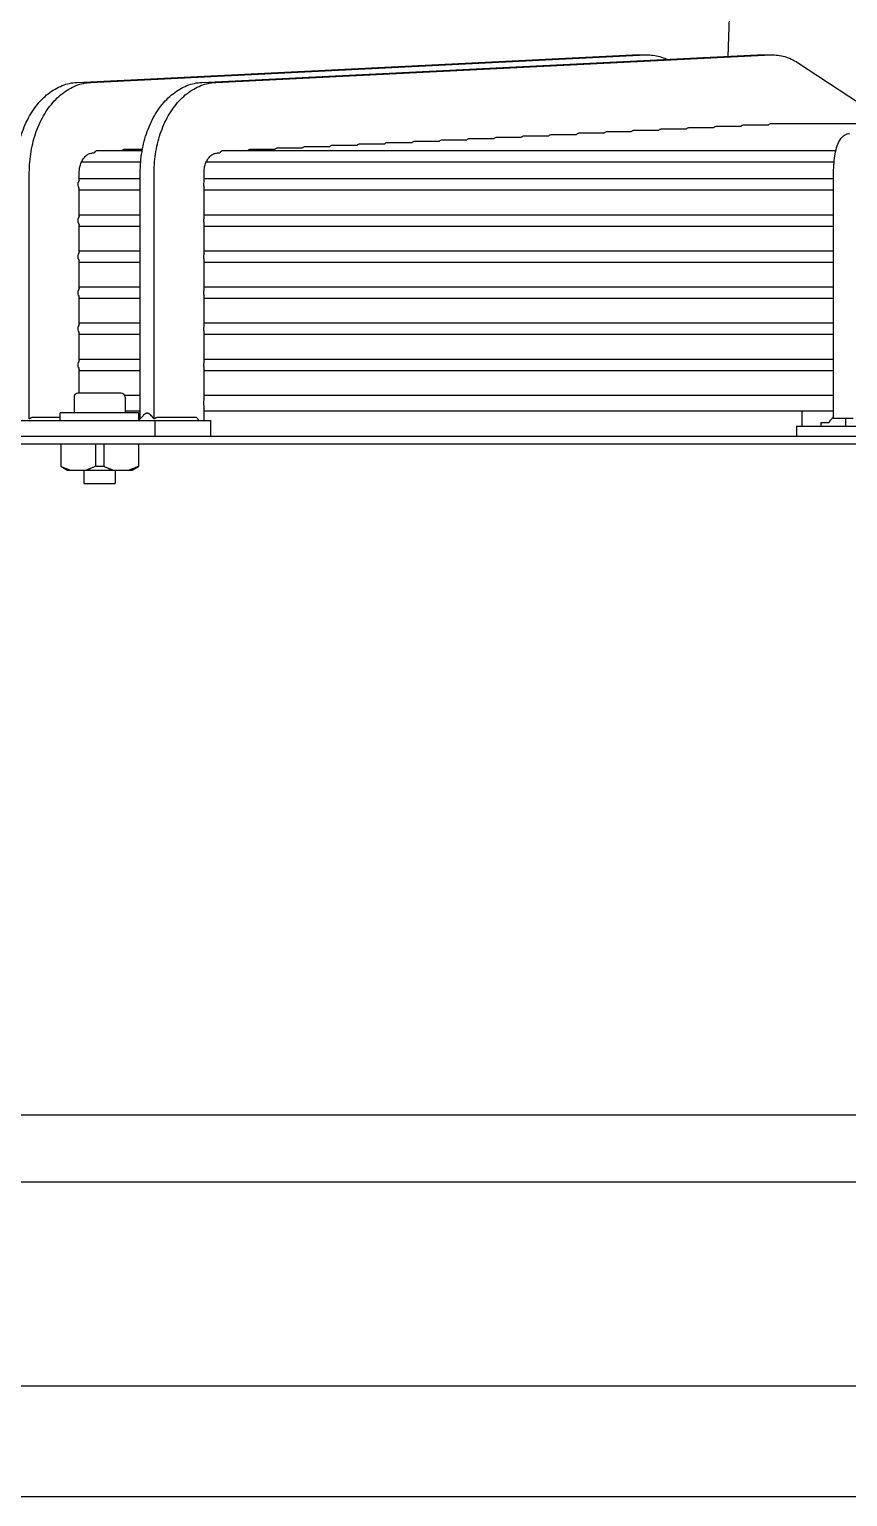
# Model space of a CAD drawing. Header units: millimetres. Extents: x 17891 to 32328, y 18593 to 29476.
# Drawn here: x 18316.32 to 18324.54, y 18973.5 to 18988.22 of the extents above; entities that cross this region are included whole.
import ezdxf

# ---------------------------------------------------------------- set-up
doc = ezdxf.new("R2010")
doc.units = ezdxf.units.MM
doc.header["$LTSCALE"] = 5
doc.layers.add('UNIT', color=6, linetype='Continuous')
doc.styles.add('SUBMITTAL', font='romans.shx', dxfattribs={"width": 0.75})
doc.dimstyles.new('SUBMITTAL', dxfattribs={"dimtxt": 0.09375, "dimasz": 0.09375, "dimexe": 0.03125, "dimexo": 0.0625, "dimgap": 0.0625, "dimtad": 0, "dimdec": 4, "dimzin": 4, "dimdsep": 46, "dimlunit": 4, "dimtxsty": 'SUBMITTAL', "dimcen": 0.09375, "dimclre": 6, "dimadec": 0, "dimazin": 0, "dimtfac": 1, "dimtdec": 0, "dimtofl": 0, "dimtmove": 0, "dimatfit": 3, "dimfxl": 0, "dimfrac": 2, "dimtolj": 1, "dimtzin": 4, "dimarcsym": 0})

msp = doc.modelspace()

# ---------------------------------------------------------------- linework, layer by layer
at = {"layer": 'UNIT'}
for p, q in [((18323.4122, 18990.5034), (18323.3343, 18987.9508)), ((18316.8004, 18987.6907), (18322.3752, 18987.9653)), ((18316.9396, 18987.6907), (18322.5144, 18987.9653)), ((18318.0531, 18987.6907), (18323.628, 18987.9653)), ((18318.1923, 18987.6907), (18323.7672, 18987.9653)), ((18322.3955, 18987.9657), (18322.5347, 18987.9657)), ((18323.6483, 18987.9657), (18323.7875, 18987.9657)), ((18324.0336, 18987.8889), (18324.9706, 18987.2749)), ((18321.8101, 18987.1657), (18321.5607, 18987.1657)), ((18322.0853, 18987.1792), (18321.8358, 18987.1792)), ((18322.3605, 18987.1926), (18322.111, 18987.1926)), ((18322.6359, 18987.2061), (18322.3862, 18987.2061)), ((18322.9113, 18987.2196), (18322.6616, 18987.2196)), ((18323.1869, 18987.2331), (18322.937, 18987.2331)), ((18323.4627, 18987.2466), (18323.2127, 18987.2466)), ((18323.7376, 18987.2601), (18323.4884, 18987.2601)), ((18325.27, 18987.2749), (18323.7644, 18987.2749)), ((18317.4563, 18987.0172), (18317.278, 18987.0172)), ((18318.7877, 18987.0172), (18318.5388, 18987.0172)), ((18319.0623, 18987.0307), (18318.8133, 18987.0307)), ((18319.3368, 18987.0442), (18319.0879, 18987.0442)), ((18319.6114, 18987.0577), (18319.3624, 18987.0577)), ((18319.8861, 18987.0712), (18319.6371, 18987.0712)), ((18320.1608, 18987.0847), (18319.9117, 18987.0847)), ((18320.4355, 18987.0982), (18320.1864, 18987.0982)), ((18320.7103, 18987.1117), (18320.4612, 18987.1117)), ((18320.9852, 18987.1252), (18320.736, 18987.1252)), ((18321.2601, 18987.1387), (18321.0108, 18987.1387)), ((18321.5351, 18987.1522), (18321.2857, 18987.1522)), ((18316.8453, 18986.8935), (18317.4395, 18986.8935)), ((18316.957, 18986.9824), (18316.9733, 18986.9832)), ((18317.4538, 18987.0037), (18317.0037, 18987.0037)), ((18318.098, 18986.8935), (18324.3997, 18986.8935)), ((18318.2098, 18986.9824), (18318.2342, 18986.9836)), ((18324.4166, 18987.0037), (18318.2643, 18987.0037)), ((18316.3214, 18984.3128), (18316.3214, 18986.7856)), ((18316.8225, 18986.7089), (18316.8225, 18986.7856)), ((18317.435, 18986.7218), (18316.8225, 18986.7218)), ((18317.435, 18984.3163), (18317.435, 18986.7856)), ((18317.5742, 18984.3128), (18317.5742, 18986.7856)), ((18318.0753, 18986.6965), (18318.0753, 18986.7856)), ((18324.3948, 18986.7218), (18318.0753, 18986.7218)), ((18324.3948, 18984.3163), (18324.3948, 18986.7856)), ((18316.8225, 18986.3467), (18316.8225, 18986.6244)), ((18316.8225, 18986.6115), (18317.435, 18986.6115)), ((18318.0753, 18986.3343), (18318.0753, 18986.6368)), ((18318.0753, 18986.6115), (18324.3948, 18986.6115)), ((18317.435, 18986.3596), (18316.8225, 18986.3596)), ((18324.3948, 18986.3596), (18318.0753, 18986.3596)), ((18316.8225, 18985.9845), (18316.8225, 18986.2622)), ((18316.8225, 18986.2493), (18317.435, 18986.2493)), ((18318.0753, 18985.9721), (18318.0753, 18986.2746)), ((18318.0753, 18986.2493), (18324.3948, 18986.2493)), ((18317.435, 18985.9974), (18316.8225, 18985.9974)), ((18324.3948, 18985.9974), (18318.0753, 18985.9974)), ((18316.8225, 18985.6223), (18316.8225, 18985.9)), ((18316.8225, 18985.8871), (18317.435, 18985.8871)), ((18318.0753, 18985.6099), (18318.0753, 18985.9124)), ((18318.0753, 18985.8871), (18324.3948, 18985.8871)), ((18317.435, 18985.6352), (18316.8225, 18985.6352)), ((18324.3948, 18985.6352), (18318.0753, 18985.6352)), ((18318.0753, 18985.2476), (18318.0753, 18985.5502)), ((18316.8225, 18985.2601), (18316.8225, 18985.5378)), ((18316.8225, 18985.5249), (18317.435, 18985.5249)), ((18318.0753, 18985.5249), (18324.3948, 18985.5249)), ((18317.435, 18985.2729), (18316.8225, 18985.2729)), ((18324.3948, 18985.2729), (18318.0753, 18985.2729)), ((18316.8225, 18984.8978), (18316.8225, 18985.1756)), ((18316.8225, 18985.1627), (18317.435, 18985.1627)), ((18318.0753, 18984.8854), (18318.0753, 18985.188)), ((18318.0753, 18985.1627), (18324.3948, 18985.1627)), ((18317.435, 18984.9107), (18316.8225, 18984.9107)), ((18316.8225, 18984.5722), (18316.8225, 18984.8134)), ((18324.3948, 18984.9107), (18318.0753, 18984.9107)), ((18318.0753, 18984.5074), (18318.0753, 18984.8258)), ((18316.8225, 18984.8005), (18317.435, 18984.8005)), ((18318.0753, 18984.8005), (18324.3948, 18984.8005)), ((18316.77, 18984.5328), (18316.77, 18984.3753)), ((18317.2425, 18984.5722), (18316.8094, 18984.5722)), ((18317.435, 18984.5485), (18317.2785, 18984.5485)), ((18317.2818, 18984.5328), (18317.2818, 18984.3753)), ((18324.3948, 18984.5485), (18318.0753, 18984.5485)), ((18317.4196, 18984.3753), (18316.6322, 18984.3753)), ((18316.6322, 18984.2966), (18316.6322, 18984.3753)), ((18317.2818, 18984.395), (18317.435, 18984.395)), ((18317.4196, 18984.301), (18317.4196, 18984.3753)), ((18318.0753, 18984.2966), (18318.0753, 18984.4362)), ((18318.0753, 18984.395), (18324.3948, 18984.395)), ((18324.0783, 18984.2395), (18324.0783, 18984.395)), ((18315.9124, 18984.2966), (18318.1395, 18984.2966)), ((18316.6322, 18984.3294), (18316.3632, 18984.3294)), ((18317.5827, 18984.2966), (18317.5827, 18984.1391)), ((18318.0003, 18984.3294), (18317.6159, 18984.3294)), ((18318.1395, 18984.2966), (18318.1395, 18984.1391)), ((18324.0227, 18984.2395), (18333.2746, 18984.2395)), ((18324.0227, 18984.2395), (18324.0227, 18984.1391)), ((18324.2663, 18984.2789), (18324.3451, 18984.2789)), ((18324.2663, 18984.2789), (18324.2663, 18984.2395)), ((18324.5917, 18984.3163), (18324.3948, 18984.3163)), ((18324.5176, 18984.2395), (18324.5176, 18984.3163)), ((18311.7786, 18984.1391), (18345.5187, 18984.1391)), ((18345.5187, 18984.0604), (18311.7786, 18984.0604)), ((18316.6362, 18984.0604), (18316.6362, 18983.8382)), ((18316.9842, 18984.0604), (18316.9842, 18983.8382)), ((18317.0677, 18984.0604), (18317.0677, 18983.8382)), ((18317.4157, 18984.0604), (18317.4157, 18983.8382)), ((18316.6991, 18983.8005), (18316.6362, 18983.8369)), ((18316.6991, 18983.8005), (18317.3527, 18983.8005)), ((18316.8684, 18983.8005), (18316.8684, 18983.6666)), ((18317.1834, 18983.8005), (18317.1834, 18983.6666)), ((18317.3527, 18983.8005), (18317.4157, 18983.8369)), ((18316.8684, 18983.6666), (18317.1834, 18983.6666)), ((18346.6014, 18977.3281), (18310.6959, 18977.3281)), ((18163.2736, 18976.6588), (18494.0177, 18976.6588)), ((18494.0177, 18974.6092), (18163.2736, 18974.6092)), ((18167.5236, 18973.4997), (18489.7677, 18973.4997))]:
    msp.add_line(p, q, dxfattribs=at)
for centre, radius, start, end in [((18316.8094, 18984.5328), 0.0394, 90, 180), ((18317.2425, 18984.5328), 0.0394, 0, 90), ((18324.5321, 18984.1437), 0.2307, 126.49726, 144.15266)]:
    msp.add_arc(centre, radius, start, end, dxfattribs=at)
for centre, major_axis, ratio, start_param, end_param in [((18321.5607, 18987.1105), (0, -0.0551), 0.7099252, 3.141561, 3.8564678), ((18321.8358, 18987.124), (0, -0.0551), 0.7101349, 3.1415573, 3.8564638), ((18322.111, 18987.1375), (0, -0.0551), 0.710369, 3.141553, 3.8564592), ((18322.3862, 18987.151), (0, -0.0551), 0.7106314, 3.1415481, 3.8564538), ((18322.6616, 18987.1645), (0, -0.0551), 0.7109269, 3.1415422, 3.8564474), ((18322.937, 18987.178), (0, -0.0551), 0.7112612, 3.1415352, 3.8564398), ((18323.2127, 18987.1915), (0, -0.0551), 0.7116416, 3.1415269, 3.8564308), ((18323.4884, 18987.205), (0, -0.0551), 0.712077, 3.141517, 3.8564199), ((18323.7644, 18987.2198), (0, -0.0551), 0.71258, 3.1415074, 3.8909101), ((18317.278, 18986.9621), (0, -0.0551), 0.7080429, 3.1415852, 3.8564942), ((18318.5388, 18986.9621), (0, -0.0551), 0.708571, 3.141581, 3.8564896), ((18318.8133, 18986.9756), (0, -0.0551), 0.7086482, 3.14158, 3.8564885), ((18319.0879, 18986.9891), (0, -0.0551), 0.7087318, 3.141579, 3.8564874), ((18319.3624, 18987.0026), (0, -0.0551), 0.7088222, 3.1415778, 3.8564861), ((18319.6371, 18987.0161), (0, -0.0551), 0.7089205, 3.1415765, 3.8564847), ((18319.9117, 18987.0296), (0, -0.0551), 0.7090275, 3.141575, 3.8564831), ((18320.1864, 18987.0431), (0, -0.0551), 0.7091442, 3.1415734, 3.8564813), ((18320.4612, 18987.0566), (0, -0.0551), 0.7092719, 3.1415715, 3.8564792), ((18320.736, 18987.07), (0, -0.0551), 0.7094121, 3.1415694, 3.8564769), ((18321.0108, 18987.0835), (0, -0.0551), 0.7095663, 3.1415669, 3.8564743), ((18321.2857, 18987.097), (0, -0.0551), 0.7097366, 3.1415642, 3.8564713), ((18317.0037, 18986.9486), (0, -0.0551), 0.7079972, 3.1415858, 4.0326206), ((18318.2643, 18986.9486), (0, -0.0551), 0.7084995, 3.1415818, 4.0233013), ((18316.8476, 18986.6666), (0, -0.0551), 0.7079678, 3.8398095, 4.712382), ((18316.8476, 18986.6666), (0, -0.0551), 0.7079678, 4.7123959, 5.5849684), ((18316.8476, 18986.3044), (0, -0.0551), 0.7079678, 3.8398095, 4.712382), ((18316.8476, 18986.3044), (0, -0.0551), 0.7079678, 4.7123959, 5.5849684), ((18316.8476, 18985.9422), (0, -0.0551), 0.7079678, 3.8398095, 4.712382), ((18316.8476, 18985.9422), (0, -0.0551), 0.7079678, 4.7123959, 5.5849684), ((18316.8476, 18985.58), (0, -0.0551), 0.7079678, 3.8398095, 4.712382), ((18316.8476, 18985.58), (0, -0.0551), 0.7079678, 4.7123959, 5.5849684), ((18316.8476, 18985.2178), (0, -0.0551), 0.7079678, 3.8398095, 4.712382), ((18316.8476, 18985.2178), (0, -0.0551), 0.7079678, 4.7123959, 5.5849684), ((18316.8476, 18984.8556), (0, -0.0551), 0.7079678, 3.8398095, 4.712382), ((18316.8476, 18984.8556), (0, -0.0551), 0.7079678, 4.7123959, 5.5849684), ((18318.9963, 18985.7052), (0, -1.969), 0.7071068, 5.4860047, 5.5095695)]:
    msp.add_ellipse(centre, major_axis=major_axis, ratio=ratio, start_param=start_param, end_param=end_param, dxfattribs=at)
for points in [[(18322.3772, 18987.9653), (18322.3833, 18987.9656), (18322.3894, 18987.9657), (18322.3955, 18987.9657)], [(18323.63, 18987.9653), (18323.6361, 18987.9656), (18323.6422, 18987.9657), (18323.6483, 18987.9657)], [(18317.4151, 18984.2966), (18317.4313, 18984.3124), (18317.4472, 18984.3285), (18317.4628, 18984.3448)], [(18316.7275, 18983.8005), (18316.7242, 18983.8015), (18316.7177, 18983.8034), (18316.708, 18983.8067), (18316.6982, 18983.8103), (18316.6884, 18983.8141), (18316.6783, 18983.8182), (18316.6682, 18983.8227), (18316.6578, 18983.8275), (18316.6471, 18983.8326), (18316.6399, 18983.8363), (18316.6362, 18983.8382)], [(18316.9842, 18983.8382), (18316.9804, 18983.8362), (18316.973, 18983.8325), (18316.9623, 18983.8274), (18316.9519, 18983.8226), (18316.9417, 18983.8181), (18316.9317, 18983.814), (18316.9218, 18983.8102), (18316.9121, 18983.8066), (18316.9025, 18983.8034), (18316.8961, 18983.8014), (18316.8929, 18983.8005)], [(18317.0677, 18983.8382), (18317.063, 18983.8379), (18317.0538, 18983.8374), (18317.0398, 18983.837), (18317.0259, 18983.8368), (18317.012, 18983.837), (18316.9981, 18983.8374), (18316.9888, 18983.8379), (18316.9842, 18983.8382)], [(18317.159, 18983.8005), (18317.1557, 18983.8015), (18317.1492, 18983.8034), (18317.1395, 18983.8067), (18317.1297, 18983.8103), (18317.1199, 18983.8141), (18317.1098, 18983.8182), (18317.0997, 18983.8227), (18317.0893, 18983.8275), (18317.0786, 18983.8326), (18317.0714, 18983.8363), (18317.0677, 18983.8382)], [(18317.4157, 18983.8382), (18317.4119, 18983.8362), (18317.4045, 18983.8325), (18317.3938, 18983.8274), (18317.3834, 18983.8226), (18317.3732, 18983.8181), (18317.3632, 18983.814), (18317.3533, 18983.8102), (18317.3436, 18983.8066), (18317.334, 18983.8034), (18317.3276, 18983.8014), (18317.3244, 18983.8005)]]:
    msp.add_open_spline(points, degree=3, dxfattribs=at)
for points, knots in [([(18322.5144, 18987.9652), (18322.5373, 18987.9663), (18322.5603, 18987.9656), (18322.5831, 18987.9629), (18322.6059, 18987.9602), (18322.6286, 18987.9557), (18322.651, 18987.9493), (18322.6734, 18987.9428), (18322.6955, 18987.9346), (18322.7173, 18987.9245), (18322.7198, 18987.9233), (18322.7224, 18987.9221), (18322.7249, 18987.9208)], [0, 0, 0, 0, 0.25037629, 0.25037629, 0.25037629, 0.50056405, 0.50056405, 0.50056405, 0.75075182, 0.75075182, 0.75075182, 0.78029111, 0.78029111, 0.78029111, 0.78029111]), ([(18323.7672, 18987.9652), (18323.79, 18987.9663), (18323.813, 18987.9656), (18323.8359, 18987.9629), (18323.8587, 18987.9602), (18323.8813, 18987.9557), (18323.9037, 18987.9493), (18323.9261, 18987.9428), (18323.9482, 18987.9346), (18323.97, 18987.9245), (18323.9917, 18987.9144), (18324.013, 18987.9025), (18324.0337, 18987.889)], [0, 0, 0, 0, 0.2503763, 0.2503763, 0.2503763, 0.5005641, 0.5005641, 0.5005641, 0.7507518, 0.7507518, 0.7507518, 1, 1, 1, 1]), ([(18316.1822, 18986.7856), (18316.1822, 18986.8212), (18316.1837, 18986.8571), (18316.1867, 18986.8925), (18316.1897, 18986.9279), (18316.1941, 18986.9629), (18316.2, 18986.9976), (18316.2059, 18987.0322), (18316.2133, 18987.0666), (18316.2221, 18987.1001), (18316.2308, 18987.1335), (18316.2409, 18987.166), (18316.2524, 18987.1978), (18316.2639, 18987.2295), (18316.2768, 18987.2605), (18316.2908, 18987.2901), (18316.3049, 18987.3198), (18316.3201, 18987.348), (18316.3365, 18987.3751), (18316.3529, 18987.4022), (18316.3706, 18987.428), (18316.3892, 18987.4522), (18316.4077, 18987.4763), (18316.4272, 18987.4988), (18316.4476, 18987.5196), (18316.4681, 18987.5405), (18316.4895, 18987.5598), (18316.5116, 18987.5771), (18316.5336, 18987.5944), (18316.5562, 18987.6098), (18316.5796, 18987.6234), (18316.6029, 18987.6369), (18316.627, 18987.6485), (18316.6512, 18987.6581), (18316.6755, 18987.6676), (18316.7001, 18987.6751), (18316.725, 18987.6805), (18316.7499, 18987.686), (18316.7753, 18987.6894), (18316.8004, 18987.6906)], [0, 0, 0, 0, 0.076921, 0.076921, 0.076921, 0.1538421, 0.1538421, 0.1538421, 0.2307631, 0.2307631, 0.2307631, 0.3076842, 0.3076842, 0.3076842, 0.3846052, 0.3846052, 0.3846052, 0.4615263, 0.4615263, 0.4615263, 0.5384473, 0.5384473, 0.5384473, 0.6153684, 0.6153684, 0.6153684, 0.6922894, 0.6922894, 0.6922894, 0.7692105, 0.7692105, 0.7692105, 0.8461315, 0.8461315, 0.8461315, 0.9230526, 0.9230526, 0.9230526, 1, 1, 1, 1]), ([(18316.3214, 18986.7856), (18316.3214, 18986.8212), (18316.3229, 18986.8571), (18316.3259, 18986.8925), (18316.3289, 18986.9279), (18316.3333, 18986.9629), (18316.3392, 18986.9976), (18316.3451, 18987.0322), (18316.3525, 18987.0666), (18316.3613, 18987.1001), (18316.37, 18987.1335), (18316.3801, 18987.166), (18316.3916, 18987.1978), (18316.4031, 18987.2295), (18316.416, 18987.2605), (18316.43, 18987.2901), (18316.4441, 18987.3198), (18316.4593, 18987.348), (18316.4757, 18987.3751), (18316.4921, 18987.4022), (18316.5098, 18987.428), (18316.5284, 18987.4522), (18316.5469, 18987.4763), (18316.5664, 18987.4988), (18316.5868, 18987.5196), (18316.6073, 18987.5405), (18316.6287, 18987.5598), (18316.6508, 18987.5771), (18316.6728, 18987.5944), (18316.6954, 18987.6098), (18316.7188, 18987.6234), (18316.7421, 18987.6369), (18316.7661, 18987.6485), (18316.7904, 18987.6581), (18316.8147, 18987.6676), (18316.8393, 18987.6751), (18316.8642, 18987.6805), (18316.8891, 18987.686), (18316.9145, 18987.6894), (18316.9396, 18987.6906)], [0, 0, 0, 0, 0.076921, 0.076921, 0.076921, 0.1538421, 0.1538421, 0.1538421, 0.2307631, 0.2307631, 0.2307631, 0.3076842, 0.3076842, 0.3076842, 0.3846052, 0.3846052, 0.3846052, 0.4615263, 0.4615263, 0.4615263, 0.5384473, 0.5384473, 0.5384473, 0.6153684, 0.6153684, 0.6153684, 0.6922894, 0.6922894, 0.6922894, 0.7692105, 0.7692105, 0.7692105, 0.8461315, 0.8461315, 0.8461315, 0.9230526, 0.9230526, 0.9230526, 1, 1, 1, 1]), ([(18317.435, 18986.7856), (18317.435, 18986.8212), (18317.4365, 18986.8571), (18317.4395, 18986.8925), (18317.4424, 18986.9279), (18317.4468, 18986.9629), (18317.4528, 18986.9976), (18317.4587, 18987.0322), (18317.4661, 18987.0666), (18317.4748, 18987.1001), (18317.4836, 18987.1335), (18317.4937, 18987.166), (18317.5052, 18987.1978), (18317.5167, 18987.2295), (18317.5296, 18987.2605), (18317.5436, 18987.2901), (18317.5576, 18987.3198), (18317.5728, 18987.348), (18317.5893, 18987.3751), (18317.6057, 18987.4022), (18317.6234, 18987.428), (18317.6419, 18987.4522), (18317.6605, 18987.4763), (18317.6799, 18987.4988), (18317.7004, 18987.5196), (18317.7208, 18987.5405), (18317.7423, 18987.5598), (18317.7643, 18987.5771), (18317.7863, 18987.5944), (18317.809, 18987.6098), (18317.8323, 18987.6234), (18317.8557, 18987.6369), (18317.8797, 18987.6485), (18317.904, 18987.6581), (18317.9283, 18987.6676), (18317.9528, 18987.6751), (18317.9777, 18987.6805), (18318.0027, 18987.686), (18318.028, 18987.6894), (18318.0531, 18987.6906)], [0, 0, 0, 0, 0.076921, 0.076921, 0.076921, 0.1538421, 0.1538421, 0.1538421, 0.2307631, 0.2307631, 0.2307631, 0.3076842, 0.3076842, 0.3076842, 0.3846052, 0.3846052, 0.3846052, 0.4615263, 0.4615263, 0.4615263, 0.5384473, 0.5384473, 0.5384473, 0.6153684, 0.6153684, 0.6153684, 0.6922894, 0.6922894, 0.6922894, 0.7692105, 0.7692105, 0.7692105, 0.8461315, 0.8461315, 0.8461315, 0.9230526, 0.9230526, 0.9230526, 1, 1, 1, 1]), ([(18317.5742, 18986.7856), (18317.5742, 18986.8212), (18317.5757, 18986.8571), (18317.5786, 18986.8925), (18317.5816, 18986.9279), (18317.586, 18986.9629), (18317.592, 18986.9976), (18317.5979, 18987.0322), (18317.6053, 18987.0666), (18317.614, 18987.1001), (18317.6228, 18987.1335), (18317.6329, 18987.166), (18317.6444, 18987.1978), (18317.6559, 18987.2295), (18317.6687, 18987.2605), (18317.6828, 18987.2901), (18317.6968, 18987.3198), (18317.712, 18987.348), (18317.7285, 18987.3751), (18317.7449, 18987.4022), (18317.7626, 18987.428), (18317.7811, 18987.4522), (18317.7997, 18987.4763), (18317.8191, 18987.4988), (18317.8396, 18987.5196), (18317.86, 18987.5405), (18317.8815, 18987.5598), (18317.9035, 18987.5771), (18317.9255, 18987.5944), (18317.9482, 18987.6098), (18317.9715, 18987.6234), (18317.9949, 18987.6369), (18318.0189, 18987.6485), (18318.0432, 18987.6581), (18318.0675, 18987.6676), (18318.092, 18987.6751), (18318.1169, 18987.6805), (18318.1419, 18987.686), (18318.1672, 18987.6894), (18318.1923, 18987.6906)], [0, 0, 0, 0, 0.076921, 0.076921, 0.076921, 0.1538421, 0.1538421, 0.1538421, 0.2307631, 0.2307631, 0.2307631, 0.3076842, 0.3076842, 0.3076842, 0.3846052, 0.3846052, 0.3846052, 0.4615263, 0.4615263, 0.4615263, 0.5384473, 0.5384473, 0.5384473, 0.6153684, 0.6153684, 0.6153684, 0.6922894, 0.6922894, 0.6922894, 0.7692105, 0.7692105, 0.7692105, 0.8461315, 0.8461315, 0.8461315, 0.9230526, 0.9230526, 0.9230526, 1, 1, 1, 1]), ([(18324.3948, 18986.7856), (18324.3948, 18986.8185), (18324.3961, 18986.8513), (18324.4013, 18986.9146), (18324.4052, 18986.9451), (18324.4156, 18987.0019), (18324.422, 18987.0283), (18324.4386, 18987.0769), (18324.4481, 18987.0993), (18324.4719, 18987.132), (18324.481, 18987.1425), (18324.5071, 18987.1629), (18324.5253, 18987.173), (18324.5495, 18987.1776), (18324.5517, 18987.178), (18324.5539, 18987.1783)], [1.5707963, 1.5707963, 1.5707963, 1.5707963, 1.8779743, 1.8779743, 2.1851522, 2.1851522, 2.4923302, 2.4923302, 2.7995081, 2.7995081, 2.9409737, 2.9409737, 3.0918576, 3.0918576, 3.1066861, 3.1066861, 3.1066861, 3.1066861]), ([(18316.8225, 18986.7856), (18316.8225, 18986.7934), (18316.8228, 18986.8011), (18316.8235, 18986.8088), (18316.8241, 18986.8165), (18316.8251, 18986.8242), (18316.8264, 18986.8317), (18316.8277, 18986.8392), (18316.8293, 18986.8466), (18316.8312, 18986.8539), (18316.8331, 18986.8612), (18316.8353, 18986.8683), (18316.8378, 18986.8752), (18316.8403, 18986.8821), (18316.8431, 18986.8888), (18316.8461, 18986.8952), (18316.8492, 18986.9016), (18316.8525, 18986.9078), (18316.8561, 18986.9137), (18316.8596, 18986.9196), (18316.8634, 18986.9252), (18316.8675, 18986.9304), (18316.8715, 18986.9357), (18316.8758, 18986.9406), (18316.8802, 18986.9452), (18316.8847, 18986.9497), (18316.8893, 18986.9539), (18316.8941, 18986.9576), (18316.8989, 18986.9614), (18316.9039, 18986.9648), (18316.909, 18986.9677), (18316.914, 18986.9707), (18316.9192, 18986.9732), (18316.9245, 18986.9753), (18316.9298, 18986.9773), (18316.9352, 18986.979), (18316.9406, 18986.9802), (18316.9461, 18986.9814), (18316.9515, 18986.9821), (18316.957, 18986.9824)], [0, 0, 0, 0, 0.076921, 0.076921, 0.076921, 0.153842, 0.153842, 0.153842, 0.230763, 0.230763, 0.230763, 0.307684, 0.307684, 0.307684, 0.384605, 0.384605, 0.384605, 0.461526, 0.461526, 0.461526, 0.538447, 0.538447, 0.538447, 0.615368, 0.615368, 0.615368, 0.692289, 0.692289, 0.692289, 0.7692101, 0.7692101, 0.7692101, 0.8461311, 0.8461311, 0.8461311, 0.9230521, 0.9230521, 0.9230521, 1, 1, 1, 1]), ([(18318.0753, 18986.7856), (18318.0753, 18986.7934), (18318.0756, 18986.8011), (18318.0762, 18986.8088), (18318.0769, 18986.8165), (18318.0779, 18986.8242), (18318.0791, 18986.8317), (18318.0804, 18986.8392), (18318.082, 18986.8466), (18318.0839, 18986.8539), (18318.0858, 18986.8612), (18318.088, 18986.8683), (18318.0905, 18986.8752), (18318.093, 18986.8821), (18318.0958, 18986.8888), (18318.0989, 18986.8952), (18318.1019, 18986.9016), (18318.1052, 18986.9078), (18318.1088, 18986.9137), (18318.1124, 18986.9196), (18318.1162, 18986.9252), (18318.1202, 18986.9304), (18318.1243, 18986.9357), (18318.1285, 18986.9406), (18318.133, 18986.9452), (18318.1374, 18986.9497), (18318.1421, 18986.9539), (18318.1469, 18986.9576), (18318.1517, 18986.9614), (18318.1566, 18986.9648), (18318.1617, 18986.9677), (18318.1668, 18986.9707), (18318.172, 18986.9732), (18318.1773, 18986.9753), (18318.1826, 18986.9773), (18318.188, 18986.979), (18318.1934, 18986.9802), (18318.1988, 18986.9814), (18318.2043, 18986.9821), (18318.2098, 18986.9824)], [0, 0, 0, 0, 0.076921, 0.076921, 0.076921, 0.153842, 0.153842, 0.153842, 0.230763, 0.230763, 0.230763, 0.307684, 0.307684, 0.307684, 0.384605, 0.384605, 0.384605, 0.461526, 0.461526, 0.461526, 0.538447, 0.538447, 0.538447, 0.615368, 0.615368, 0.615368, 0.692289, 0.692289, 0.692289, 0.7692101, 0.7692101, 0.7692101, 0.8461311, 0.8461311, 0.8461311, 0.9230521, 0.9230521, 0.9230521, 1, 1, 1, 1]), ([(18318.0753, 18986.6965), (18318.074, 18986.6936), (18318.0729, 18986.6906), (18318.0702, 18986.6814), (18318.0691, 18986.6734), (18318.0691, 18986.6666)], [0.754611842, 0.754611842, 0.754611842, 0.754611842, 0.778331745, 0.778331745, 0.830133896, 0.830133896, 0.830133896, 0.830133896]), ([(18318.0691, 18986.6666), (18318.0691, 18986.6599), (18318.0702, 18986.6519), (18318.0729, 18986.6427), (18318.074, 18986.6397), (18318.0753, 18986.6368)], [0, 0, 0, 0, 0.051802151, 0.051802151, 0.075522054, 0.075522054, 0.075522054, 0.075522054]), ([(18318.0753, 18986.3343), (18318.074, 18986.3314), (18318.0729, 18986.3284), (18318.0702, 18986.3192), (18318.0691, 18986.3112), (18318.0691, 18986.3044)], [0.754611842, 0.754611842, 0.754611842, 0.754611842, 0.778331745, 0.778331745, 0.830133896, 0.830133896, 0.830133896, 0.830133896]), ([(18318.0691, 18986.3044), (18318.0691, 18986.2976), (18318.0702, 18986.2896), (18318.0729, 18986.2805), (18318.074, 18986.2775), (18318.0753, 18986.2746)], [0, 0, 0, 0, 0.051802151, 0.051802151, 0.075522054, 0.075522054, 0.075522054, 0.075522054]), ([(18318.0753, 18985.9721), (18318.074, 18985.9692), (18318.0729, 18985.9662), (18318.0702, 18985.957), (18318.0691, 18985.949), (18318.0691, 18985.9422)], [-0.075522054, -0.075522054, -0.075522054, -0.075522054, -0.051802151, -0.051802151, 0, 0, 0, 0]), ([(18318.0691, 18985.9422), (18318.0691, 18985.9354), (18318.0702, 18985.9274), (18318.0729, 18985.9183), (18318.074, 18985.9153), (18318.0753, 18985.9124)], [-0.830133896, -0.830133896, -0.830133896, -0.830133896, -0.778331745, -0.778331745, -0.754611842, -0.754611842, -0.754611842, -0.754611842]), ([(18318.0753, 18985.6099), (18318.074, 18985.607), (18318.0729, 18985.604), (18318.0702, 18985.5948), (18318.0691, 18985.5868), (18318.0691, 18985.58)], [-0.075522054, -0.075522054, -0.075522054, -0.075522054, -0.051802151, -0.051802151, 0, 0, 0, 0]), ([(18318.0691, 18985.58), (18318.0691, 18985.5732), (18318.0702, 18985.5652), (18318.0729, 18985.5561), (18318.074, 18985.5531), (18318.0753, 18985.5502)], [-0.830133897, -0.830133897, -0.830133897, -0.830133897, -0.778331746, -0.778331746, -0.754611843, -0.754611843, -0.754611843, -0.754611843]), ([(18318.0753, 18985.2476), (18318.074, 18985.2448), (18318.0729, 18985.2418), (18318.0702, 18985.2326), (18318.0691, 18985.2246), (18318.0691, 18985.2178)], [-0.075522054, -0.075522054, -0.075522054, -0.075522054, -0.051802151, -0.051802151, 0, 0, 0, 0]), ([(18318.0691, 18985.2178), (18318.0691, 18985.211), (18318.0702, 18985.203), (18318.0729, 18985.1939), (18318.074, 18985.1909), (18318.0753, 18985.188)], [-0.830133897, -0.830133897, -0.830133897, -0.830133897, -0.77830675, -0.77830675, -0.754610412, -0.754610412, -0.754610412, -0.754610412]), ([(18318.0753, 18984.8854), (18318.074, 18984.8826), (18318.0729, 18984.8796), (18318.0702, 18984.8704), (18318.0691, 18984.8624), (18318.0691, 18984.8556)], [-0.075522054, -0.075522054, -0.075522054, -0.075522054, -0.051802151, -0.051802151, 0, 0, 0, 0]), ([(18318.0691, 18984.8556), (18318.0691, 18984.8488), (18318.0702, 18984.8408), (18318.0729, 18984.8317), (18318.074, 18984.8287), (18318.0753, 18984.8258)], [0, 0, 0, 0, 0.051802151, 0.051802151, 0.075522054, 0.075522054, 0.075522054, 0.075522054]), ([(18317.5742, 18984.3128), (18317.5596, 18984.3305), (18317.5476, 18984.3443), (18317.5311, 18984.3594), (18317.5254, 18984.3638), (18317.5171, 18984.3682), (18317.5142, 18984.3694), (18317.509, 18984.3706), (18317.5068, 18984.3709), (18317.5024, 18984.3709), (18317.5002, 18984.3706), (18317.495, 18984.3694), (18317.4921, 18984.3682), (18317.4837, 18984.3638), (18317.478, 18984.3594), (18317.4691, 18984.3512), (18317.466, 18984.3482), (18317.4628, 18984.3448)], [-0.853538, -0.853538, -0.853538, -0.853538, -0.64697322, -0.64697322, -0.53019502, -0.53019502, -0.4705504, -0.4705504, -0.42676965, -0.42676965, -0.38298892, -0.38298892, -0.32334436, -0.32334436, -0.20656641, -0.20656641, -0.14841074, -0.14841074, -0.14841074, -0.14841074]), ([(18318.0753, 18984.5074), (18318.0745, 18984.5053), (18318.0738, 18984.5032), (18318.0706, 18984.4924), (18318.0691, 18984.4812), (18318.0691, 18984.4718)], [1.067161101, 1.067161101, 1.067161101, 1.067161101, 1.084108004, 1.084108004, 1.156260963, 1.156260963, 1.156260963, 1.156260963]), ([(18318.0691, 18984.4718), (18318.0691, 18984.4623), (18318.0706, 18984.4512), (18318.0738, 18984.4404), (18318.0745, 18984.4382), (18318.0753, 18984.4362)], [-1.156260963, -1.156260963, -1.156260963, -1.156260963, -1.084108004, -1.084108004, -1.067161101, -1.067161101, -1.067161101, -1.067161101]), ([(18316.3632, 18984.3294), (18316.362, 18984.3294), (18316.3608, 18984.3293), (18316.3596, 18984.3292), (18316.3584, 18984.3292), (18316.3572, 18984.329), (18316.356, 18984.3288), (18316.3548, 18984.3287), (18316.3536, 18984.3285), (18316.3524, 18984.3282), (18316.3523, 18984.3282), (18316.3522, 18984.3281), (18316.3522, 18984.3281), (18316.351, 18984.3279), (18316.3499, 18984.3276), (18316.3488, 18984.3273), (18316.3476, 18984.3269), (18316.3464, 18984.3265), (18316.3452, 18984.3261), (18316.3439, 18984.3256), (18316.3427, 18984.3251), (18316.3414, 18984.3246), (18316.3412, 18984.3245), (18316.3409, 18984.3243), (18316.3406, 18984.3242), (18316.3396, 18984.3238), (18316.3386, 18984.3233), (18316.3377, 18984.3229), (18316.3364, 18984.3222), (18316.3351, 18984.3216), (18316.3338, 18984.3208), (18316.3325, 18984.3201), (18316.3312, 18984.3193), (18316.3298, 18984.3185), (18316.3291, 18984.3181), (18316.3284, 18984.3176), (18316.3277, 18984.3172), (18316.3271, 18984.3167), (18316.3264, 18984.3163), (18316.3257, 18984.3158), (18316.3243, 18984.3149), (18316.3229, 18984.3139), (18316.3214, 18984.3128)], [0, 0, 0, 0, 0.0909091, 0.0909091, 0.0909091, 0.1818182, 0.1818182, 0.1818182, 0.2727273, 0.2727273, 0.2727273, 0.2796798, 0.2796798, 0.2796798, 0.3636364, 0.3636364, 0.3636364, 0.4545455, 0.4545455, 0.4545455, 0.5454545, 0.5454545, 0.5454545, 0.5668519, 0.5668519, 0.5668519, 0.6363636, 0.6363636, 0.6363636, 0.7272727, 0.7272727, 0.7272727, 0.8181818, 0.8181818, 0.8181818, 0.8653178, 0.8653178, 0.8653178, 0.9090909, 0.9090909, 0.9090909, 1, 1, 1, 1]), ([(18317.6159, 18984.3294), (18317.6147, 18984.3294), (18317.6135, 18984.3293), (18317.6124, 18984.3292), (18317.6112, 18984.3292), (18317.61, 18984.329), (18317.6088, 18984.3288), (18317.6076, 18984.3287), (18317.6064, 18984.3285), (18317.6052, 18984.3282), (18317.6051, 18984.3282), (18317.605, 18984.3281), (18317.6049, 18984.3281), (18317.6038, 18984.3279), (18317.6027, 18984.3276), (18317.6016, 18984.3273), (18317.6003, 18984.3269), (18317.5991, 18984.3265), (18317.5979, 18984.3261), (18317.5967, 18984.3256), (18317.5954, 18984.3251), (18317.5942, 18984.3246), (18317.5939, 18984.3245), (18317.5936, 18984.3243), (18317.5933, 18984.3242), (18317.5924, 18984.3238), (18317.5914, 18984.3233), (18317.5904, 18984.3229), (18317.5891, 18984.3222), (18317.5879, 18984.3216), (18317.5866, 18984.3208), (18317.5853, 18984.3201), (18317.5839, 18984.3193), (18317.5826, 18984.3185), (18317.5819, 18984.3181), (18317.5812, 18984.3176), (18317.5805, 18984.3172), (18317.5798, 18984.3167), (18317.5791, 18984.3163), (18317.5785, 18984.3158), (18317.5771, 18984.3149), (18317.5756, 18984.3139), (18317.5742, 18984.3128)], [0, 0, 0, 0, 0.0909091, 0.0909091, 0.0909091, 0.1818182, 0.1818182, 0.1818182, 0.2727273, 0.2727273, 0.2727273, 0.2797096, 0.2797096, 0.2797096, 0.3636364, 0.3636364, 0.3636364, 0.4545455, 0.4545455, 0.4545455, 0.5454545, 0.5454545, 0.5454545, 0.5668899, 0.5668899, 0.5668899, 0.6363636, 0.6363636, 0.6363636, 0.7272727, 0.7272727, 0.7272727, 0.8181818, 0.8181818, 0.8181818, 0.8653352, 0.8653352, 0.8653352, 0.9090909, 0.9090909, 0.9090909, 1, 1, 1, 1]), ([(18316.6362, 18983.8382), (18316.6362, 18983.8379), (18316.6362, 18983.8374), (18316.6362, 18983.837), (18316.6362, 18983.8369), (18316.6362, 18983.8369)], [0, 0, 0, 0, 0.16666667, 0.33333333, 0.5, 0.5, 0.5, 0.5])]:
    msp.add_open_spline(points, degree=3, knots=knots, dxfattribs=at)

# ---------------------------------------------------------------- leaders
msp.add_leader([(18445.5453, 18980.8702), (18434.2138, 18999.1166), (18220.0241, 18999.1166)], dimstyle='SUBMITTAL', override={"dimscale": 36, "dimarcsym": 1}, dxfattribs=at)

doc.saveas('drawing.dxf')
